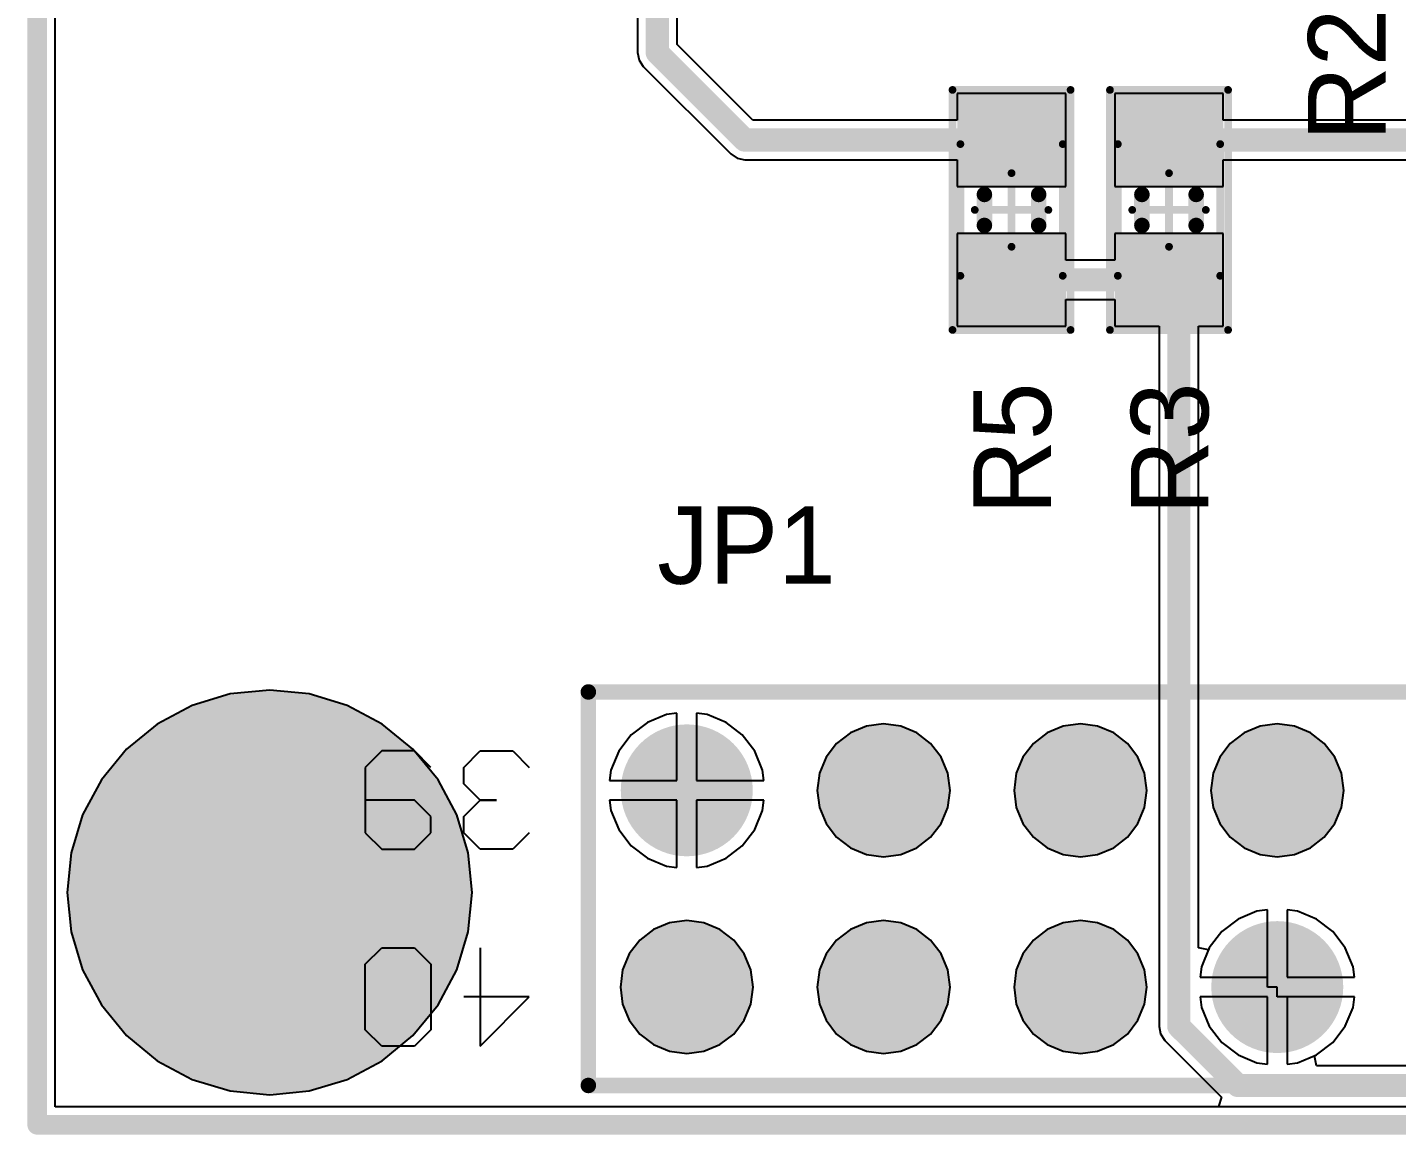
# Model space of a CAD drawing. Header units: millimetres. Extents: x 2.41 to 5.26, y 1.71 to 2.9.
# Drawn here: x 2.41 to 3.105, y 1.707 to 2.27 of the extents above; entities that cross this region are included whole.
import ezdxf

# ---------------------------------------------------------------- set-up
doc = ezdxf.new("R2010")
doc.units = ezdxf.units.MM
doc.header["$MEASUREMENT"] = 0
for name, color, linetype in [('BottomLayer', 5, 'Continuous'), ('BottomSolder', 6, 'Continuous'), ('KeepOutLayer', 6, 'Continuous'), ('Mechanical13', 56, 'Continuous'), ('Mechanical15', 56, 'Continuous'), ('MultiLayer', 9, 'Continuous'), ('PadHoleLayer', 156, 'Continuous'), ('TopLayer', 1, 'Continuous'), ('TopOverlay', 2, 'Continuous'), ('TopPaste', 8, 'Continuous'), ('TopSolder', 216, 'Continuous'), ('ViaHoleLayer', 16, 'Continuous')]:
    doc.layers.add(name, color=color, linetype=linetype)

# ---------------------------------------------------------------- blocks, each defined once
blk = doc.blocks.new('SMD_R_2')
at = {"layer": 'Mechanical13', "const_width": 0.00394}
for points in [[(-0.03346, -0.026), (-0.03346, 0.026)], [(0.03346, 0.026), (-0.03346, 0.026)], [(0.03346, -0.026), (0.03346, 0.026)], [(0.03346, -0.026), (-0.03346, -0.026)]]:
    blk.add_lwpolyline(points, dxfattribs=at)
at = {"layer": 'Mechanical13', "const_width": 0.00197}
for points in [[(-0.03445, 0.026, 1), (-0.03248, 0.026, 1)], [(-0.03445, 0.026, 1), (-0.03248, 0.026, 1)], [(0.03248, 0.026, 1), (0.03445, 0.026, 1)], [(0.03248, 0.026, 1), (0.03445, 0.026, 1)], [(-0.03445, -0.026, 1), (-0.03248, -0.026, 1)], [(-0.03445, -0.026, 1), (-0.03248, -0.026, 1)], [(0.03248, -0.026, 1), (0.03445, -0.026, 1)], [(0.03248, -0.026, 1), (0.03445, -0.026, 1)]]:
    blk.add_lwpolyline(points, format="xyb", close=True, dxfattribs=at)
at = {"layer": 'Mechanical15', "const_width": 0.00394}
for points in [[(-0.061, -0.03), (-0.061, 0.03)], [(0.061, 0.03), (-0.061, 0.03)], [(0.061, -0.03), (0.061, 0.03)], [(0, -0.0187), (0, 0.0187)], [(0.0187, 0), (-0.0187, 0)], [(0.061, -0.03), (-0.061, -0.03)]]:
    blk.add_lwpolyline(points, dxfattribs=at)
at = {"layer": 'Mechanical15', "const_width": 0.00197}
for points in [[(-0.06198, 0.03, 1), (-0.06002, 0.03, 1)], [(-0.06198, 0.03, 1), (-0.06002, 0.03, 1)], [(0.06002, 0.03, 1), (0.06198, 0.03, 1)], [(0.06002, 0.03, 1), (0.06198, 0.03, 1)], [(-0.00098, 0.0187, 1), (0.00098, 0.0187, 1)], [(-0.01968, 0, 1), (-0.01772, 0, 1)], [(0.01772, 0, 1), (0.01969, 0, 1)], [(-0.00098, -0.0187, 1), (0.00098, -0.0187, 1)], [(-0.06198, -0.03, 1), (-0.06002, -0.03, 1)], [(-0.06198, -0.03, 1), (-0.06002, -0.03, 1)], [(0.06002, -0.03, 1), (0.06198, -0.03, 1)], [(0.06002, -0.03, 1), (0.06198, -0.03, 1)]]:
    blk.add_lwpolyline(points, format="xyb", close=True, dxfattribs=at)
at = {"layer": 'TopLayer'}
for points in [[(-0.01584, -0.02362), (-0.01584, 0.02362), (-0.05521, -0.02362), (-0.05521, 0.02362)], [(0.05521, -0.02362), (0.05521, 0.02362), (0.01584, -0.02362), (0.01584, 0.02362)]]:
    blk.add_solid(points, dxfattribs=at)
at = {"layer": 'TopOverlay', "const_width": 0.00787}
for points in [[(0.00787, 0.01378), (-0.00787, 0.01378)], [(0.00787, -0.01378), (-0.00787, -0.01378)]]:
    blk.add_lwpolyline(points, dxfattribs=at)
at = {"layer": 'TopOverlay', "const_width": 0.00394}
for points in [[(-0.00984, 0.01378, 1), (-0.00591, 0.01378, 1)], [(0.00591, 0.01378, 1), (0.00984, 0.01378, 1)], [(-0.00984, -0.01378, 1), (-0.00591, -0.01378, 1)], [(0.00591, -0.01378, 1), (0.00984, -0.01378, 1)]]:
    blk.add_lwpolyline(points, format="xyb", close=True, dxfattribs=at)
at = {"layer": 'TopPaste'}
for points in [[(-0.01584, -0.02362), (-0.01584, 0.02362), (-0.05521, -0.02362), (-0.05521, 0.02362)], [(0.05521, -0.02362), (0.05521, 0.02362), (0.01584, -0.02362), (0.01584, 0.02362)]]:
    blk.add_solid(points, dxfattribs=at)
at = {"layer": 'TopSolder'}
for points in [[(-0.01184, -0.02762), (-0.01184, 0.02762), (-0.05921, -0.02762), (-0.05921, 0.02762)], [(0.05921, -0.02762), (0.05921, 0.02762), (0.01184, -0.02762), (0.01184, 0.02762)]]:
    blk.add_solid(points, dxfattribs=at)
blk = doc.blocks.new('SMD_R_3')
at = {"layer": 'Mechanical13', "const_width": 0.00394}
for points in [[(-0.03346, -0.026), (-0.03346, 0.026)], [(0.03346, 0.026), (-0.03346, 0.026)], [(0.03346, -0.026), (0.03346, 0.026)], [(0.03346, -0.026), (-0.03346, -0.026)]]:
    blk.add_lwpolyline(points, dxfattribs=at)
at = {"layer": 'Mechanical13', "const_width": 0.00197}
for points in [[(-0.03445, 0.026, 1), (-0.03248, 0.026, 1)], [(-0.03445, 0.026, 1), (-0.03248, 0.026, 1)], [(0.03248, 0.026, 1), (0.03445, 0.026, 1)], [(0.03248, 0.026, 1), (0.03445, 0.026, 1)], [(-0.03445, -0.026, 1), (-0.03248, -0.026, 1)], [(-0.03445, -0.026, 1), (-0.03248, -0.026, 1)], [(0.03248, -0.026, 1), (0.03445, -0.026, 1)], [(0.03248, -0.026, 1), (0.03445, -0.026, 1)]]:
    blk.add_lwpolyline(points, format="xyb", close=True, dxfattribs=at)
at = {"layer": 'Mechanical15', "const_width": 0.00394}
for points in [[(-0.061, -0.03), (-0.061, 0.03)], [(0.061, 0.03), (-0.061, 0.03)], [(0.061, -0.03), (0.061, 0.03)], [(0, -0.0187), (0, 0.0187)], [(0.0187, 0), (-0.0187, 0)], [(0.061, -0.03), (-0.061, -0.03)]]:
    blk.add_lwpolyline(points, dxfattribs=at)
at = {"layer": 'Mechanical15', "const_width": 0.00197}
for points in [[(-0.06198, 0.03, 1), (-0.06002, 0.03, 1)], [(-0.06198, 0.03, 1), (-0.06002, 0.03, 1)], [(0.06002, 0.03, 1), (0.06198, 0.03, 1)], [(0.06002, 0.03, 1), (0.06198, 0.03, 1)], [(-0.00098, 0.0187, 1), (0.00098, 0.0187, 1)], [(-0.01968, 0, 1), (-0.01772, 0, 1)], [(0.01772, 0, 1), (0.01969, 0, 1)], [(-0.00098, -0.0187, 1), (0.00098, -0.0187, 1)], [(-0.06198, -0.03, 1), (-0.06002, -0.03, 1)], [(-0.06198, -0.03, 1), (-0.06002, -0.03, 1)], [(0.06002, -0.03, 1), (0.06198, -0.03, 1)], [(0.06002, -0.03, 1), (0.06198, -0.03, 1)]]:
    blk.add_lwpolyline(points, format="xyb", close=True, dxfattribs=at)
at = {"layer": 'TopLayer'}
for points in [[(-0.01584, -0.02362), (-0.01584, 0.02362), (-0.05521, -0.02362), (-0.05521, 0.02362)], [(0.05521, -0.02362), (0.05521, 0.02362), (0.01584, -0.02362), (0.01584, 0.02362)]]:
    blk.add_solid(points, dxfattribs=at)
at = {"layer": 'TopOverlay', "const_width": 0.00787}
for points in [[(0.00787, 0.01378), (-0.00787, 0.01378)], [(0.00787, -0.01378), (-0.00787, -0.01378)]]:
    blk.add_lwpolyline(points, dxfattribs=at)
at = {"layer": 'TopOverlay', "const_width": 0.00394}
for points in [[(-0.00984, 0.01378, 1), (-0.00591, 0.01378, 1)], [(0.00591, 0.01378, 1), (0.00984, 0.01378, 1)], [(-0.00984, -0.01378, 1), (-0.00591, -0.01378, 1)], [(0.00591, -0.01378, 1), (0.00984, -0.01378, 1)]]:
    blk.add_lwpolyline(points, format="xyb", close=True, dxfattribs=at)
at = {"layer": 'TopPaste'}
for points in [[(-0.01584, -0.02362), (-0.01584, 0.02362), (-0.05521, -0.02362), (-0.05521, 0.02362)], [(0.05521, -0.02362), (0.05521, 0.02362), (0.01584, -0.02362), (0.01584, 0.02362)]]:
    blk.add_solid(points, dxfattribs=at)
at = {"layer": 'TopSolder'}
for points in [[(-0.01184, -0.02762), (-0.01184, 0.02762), (-0.05921, -0.02762), (-0.05921, 0.02762)], [(0.05921, -0.02762), (0.05921, 0.02762), (0.01184, -0.02762), (0.01184, 0.02762)]]:
    blk.add_solid(points, dxfattribs=at)
blk = doc.blocks.new('HDR2X20_11')
at = {"layer": 'BottomLayer', "const_width": 0.02953}
for points in [[(1.58524, 0.1, 1), (1.61476, 0.1, 1)], [(1.68524, 0.1, 1), (1.71476, 0.1, 1)], [(1.78524, 0.1, 1), (1.81476, 0.1, 1)], [(1.88524, 0.1, 1), (1.91476, 0.1, 1)], [(1.58524, 0, 1), (1.61476, 0, 1)], [(1.68524, 0, 1), (1.71476, 0, 1)], [(1.78524, 0, 1), (1.81476, 0, 1)], [(1.88524, 0, 1), (1.91476, 0, 1)]]:
    blk.add_lwpolyline(points, format="xyb", close=True, dxfattribs=at)
at = {"layer": 'BottomSolder', "const_width": 0.03353}
for points in [[(1.58324, 0.1, 1), (1.61676, 0.1, 1)], [(1.68324, 0.1, 1), (1.71676, 0.1, 1)], [(1.78324, 0.1, 1), (1.81676, 0.1, 1)], [(1.88324, 0.1, 1), (1.91676, 0.1, 1)], [(1.58324, 0, 1), (1.61676, 0, 1)], [(1.68324, 0, 1), (1.71676, 0, 1)], [(1.78324, 0, 1), (1.81676, 0, 1)], [(1.88324, 0, 1), (1.91676, 0, 1)]]:
    blk.add_lwpolyline(points, format="xyb", close=True, dxfattribs=at)
at = {"layer": 'MultiLayer', "const_width": 0.02953}
for points in [[(1.58524, 0.1, 1), (1.61476, 0.1, 1)], [(1.68524, 0.1, 1), (1.71476, 0.1, 1)], [(1.78524, 0.1, 1), (1.81476, 0.1, 1)], [(1.88524, 0.1, 1), (1.91476, 0.1, 1)], [(1.58524, 0, 1), (1.61476, 0, 1)], [(1.68524, 0, 1), (1.71476, 0, 1)], [(1.78524, 0, 1), (1.81476, 0, 1)], [(1.88524, 0, 1), (1.91476, 0, 1)]]:
    blk.add_lwpolyline(points, format="xyb", close=True, dxfattribs=at)
at = {"layer": 'PadHoleLayer', "const_width": 0.01772}
for points in [[(1.59114, 0.1, 1), (1.60886, 0.1, 1)], [(1.69114, 0.1, 1), (1.70886, 0.1, 1)], [(1.79114, 0.1, 1), (1.80886, 0.1, 1)], [(1.89114, 0.1, 1), (1.90886, 0.1, 1)], [(1.59114, 0, 1), (1.60886, 0, 1)], [(1.69114, 0, 1), (1.70886, 0, 1)], [(1.79114, 0, 1), (1.80886, 0, 1)], [(1.89114, 0, 1), (1.90886, 0, 1)]]:
    blk.add_lwpolyline(points, format="xyb", close=True, dxfattribs=at)
at = {"layer": 'TopLayer', "const_width": 0.02953}
for points in [[(1.58524, 0.1, 1), (1.61476, 0.1, 1)], [(1.68524, 0.1, 1), (1.71476, 0.1, 1)], [(1.78524, 0.1, 1), (1.81476, 0.1, 1)], [(1.88524, 0.1, 1), (1.91476, 0.1, 1)], [(1.58524, 0, 1), (1.61476, 0, 1)], [(1.68524, 0, 1), (1.71476, 0, 1)], [(1.78524, 0, 1), (1.81476, 0, 1)], [(1.88524, 0, 1), (1.91476, 0, 1)]]:
    blk.add_lwpolyline(points, format="xyb", close=True, dxfattribs=at)
at = {"layer": 'TopOverlay'}
for p, q in [((2.00499, 0.12998), (1.98, 0.10499)), ((2.00499, 0.08), (2.00499, 0.12998)), ((2.02998, 0.12165), (2.03831, 0.12998)), ((2.03831, 0.12998), (2.05498, 0.12998)), ((2.05498, 0.12998), (2.06331, 0.12165)), ((2.02998, 0.08833), (2.02998, 0.12165)), ((2.06331, 0.12165), (2.06331, 0.08833)), ((1.98, 0.10499), (2.01332, 0.10499)), ((2.03831, 0.08), (2.02998, 0.08833)), ((2.06331, 0.08833), (2.05498, 0.08)), ((2.05498, 0.08), (2.03831, 0.08)), ((1.98, 0.02165), (1.98833, 0.02998)), ((1.98833, 0.02998), (2.00499, 0.02998)), ((2.00499, 0.02998), (2.01332, 0.02165)), ((2.03831, 0.02998), (2.02998, 0.02165)), ((2.05498, 0.02998), (2.03831, 0.02998)), ((2.06331, 0.02165), (2.05498, 0.02998)), ((2.01332, 0.02165), (2.01332, 0.01332)), ((2.02998, 0.02165), (2.02998, 0.01332)), ((2.06331, -0.01167), (2.06331, 0.02165)), ((2.01332, 0.01332), (2.00499, 0.00499)), ((2.02998, 0.01332), (2.03831, 0.00499)), ((2.00499, 0.00499), (1.99666, 0.00499)), ((1.99666, 0.00499), (2.00499, 0.00499)), ((2.00499, 0.00499), (2.01332, -0.00334)), ((2.03831, 0.00499), (2.06331, 0.00499)), ((2.01332, -0.00334), (2.01332, -0.01167)), ((1.98833, -0.02), (1.98, -0.01167)), ((2.01332, -0.01167), (2.00499, -0.02)), ((2.02998, -0.01167), (2.03831, -0.02)), ((2.05498, -0.02), (2.06331, -0.01167)), ((2.00499, -0.02), (1.98833, -0.02)), ((2.03831, -0.02), (2.05498, -0.02))]:
    blk.add_line(p, q, dxfattribs=at)
at = {"layer": 'TopOverlay', "const_width": 0.00787}
for points in [[(1.95, 0.15), (-0.05, 0.15)], [(1.95, 0.15), (1.95, -0.05)], [(1.95, -0.05), (-0.05, -0.05)]]:
    blk.add_lwpolyline(points, dxfattribs=at)
at = {"layer": 'TopOverlay', "const_width": 0.00394}
for points in [[(1.94803, 0.15, 1), (1.95197, 0.15, 1)], [(1.94803, 0.15, 1), (1.95197, 0.15, 1)], [(1.94803, -0.05, 1), (1.95197, -0.05, 1)], [(1.94803, -0.05, 1), (1.95197, -0.05, 1)]]:
    blk.add_lwpolyline(points, format="xyb", close=True, dxfattribs=at)
at = {"layer": 'TopSolder', "const_width": 0.03353}
for points in [[(1.58324, 0.1, 1), (1.61676, 0.1, 1)], [(1.68324, 0.1, 1), (1.71676, 0.1, 1)], [(1.78324, 0.1, 1), (1.81676, 0.1, 1)], [(1.88324, 0.1, 1), (1.91676, 0.1, 1)], [(1.58324, 0, 1), (1.61676, 0, 1)], [(1.68324, 0, 1), (1.71676, 0, 1)], [(1.78324, 0, 1), (1.81676, 0, 1)], [(1.88324, 0, 1), (1.91676, 0, 1)]]:
    blk.add_lwpolyline(points, format="xyb", close=True, dxfattribs=at)

msp = doc.modelspace()

# ---------------------------------------------------------------- linework, layer by layer
at = {"layer": 'BottomLayer'}
for p, q in [((2.42395, 1.72132), (2.42395, 2.8842)), ((2.51288, 1.9312), (2.49358, 1.92534)), ((2.53294, 1.93317), (2.51288, 1.9312)), ((2.55301, 1.9312), (2.53294, 1.93317)), ((2.57231, 1.92534), (2.55301, 1.9312)), ((2.49358, 1.92534), (2.4758, 1.91584)), ((2.59009, 1.91584), (2.57231, 1.92534)), ((2.73452, 1.92071), (2.7249, 1.91673)), ((2.73983, 1.92142), (2.73452, 1.92071)), ((2.73983, 1.8872), (2.73983, 1.92142)), ((2.75515, 1.92071), (2.74983, 1.92142)), ((2.74983, 1.92142), (2.74983, 1.8872)), ((2.76477, 1.91673), (2.75515, 1.92071)), ((2.4758, 1.91584), (2.46021, 1.90305)), ((2.60568, 1.90305), (2.59009, 1.91584)), ((2.7249, 1.91673), (2.71664, 1.9104)), ((2.77303, 1.9104), (2.76477, 1.91673)), ((2.8361, 1.91481), (2.82796, 1.91144)), ((2.84483, 1.91596), (2.8361, 1.91481)), ((2.85357, 1.91481), (2.84483, 1.91596)), ((2.86171, 1.91144), (2.85357, 1.91481)), ((2.9361, 1.91481), (2.92796, 1.91144)), ((2.94483, 1.91596), (2.9361, 1.91481)), ((2.95357, 1.91481), (2.94483, 1.91596)), ((2.96171, 1.91144), (2.95357, 1.91481)), ((3.0361, 1.91481), (3.02796, 1.91144)), ((3.04483, 1.91596), (3.0361, 1.91481)), ((3.05357, 1.91481), (3.04483, 1.91596)), ((3.06171, 1.91144), (3.05357, 1.91481)), ((2.71664, 1.9104), (2.71031, 1.90214)), ((2.77936, 1.90214), (2.77303, 1.9104)), ((2.82097, 1.90607), (2.8156, 1.89908)), ((2.82796, 1.91144), (2.82097, 1.90607)), ((2.8687, 1.90607), (2.86171, 1.91144)), ((2.87407, 1.89908), (2.8687, 1.90607)), ((2.92097, 1.90607), (2.9156, 1.89908)), ((2.92796, 1.91144), (2.92097, 1.90607)), ((2.9687, 1.90607), (2.96171, 1.91144)), ((2.97407, 1.89908), (2.9687, 1.90607)), ((3.02097, 1.90607), (3.0156, 1.89908)), ((3.02796, 1.91144), (3.02097, 1.90607)), ((3.0687, 1.90607), (3.06171, 1.91144)), ((3.07407, 1.89908), (3.0687, 1.90607)), ((2.46021, 1.90305), (2.44742, 1.88746)), ((2.61847, 1.88746), (2.60568, 1.90305)), ((2.71031, 1.90214), (2.70632, 1.89252)), ((2.78334, 1.89252), (2.77936, 1.90214)), ((2.8156, 1.89908), (2.81223, 1.89094)), ((2.87744, 1.89094), (2.87407, 1.89908)), ((2.9156, 1.89908), (2.91223, 1.89094)), ((2.97744, 1.89094), (2.97407, 1.89908)), ((3.0156, 1.89908), (3.01223, 1.89094)), ((3.07744, 1.89094), (3.07407, 1.89908)), ((2.70632, 1.89252), (2.70562, 1.8872)), ((2.78404, 1.8872), (2.78334, 1.89252)), ((2.44742, 1.88746), (2.43792, 1.86968)), ((2.62797, 1.86968), (2.61847, 1.88746)), ((2.70562, 1.8872), (2.73983, 1.8872)), ((2.74983, 1.8872), (2.78404, 1.8872)), ((2.81223, 1.89094), (2.81108, 1.8822)), ((2.87859, 1.8822), (2.87744, 1.89094)), ((2.91223, 1.89094), (2.91108, 1.8822)), ((2.97859, 1.8822), (2.97744, 1.89094)), ((3.01223, 1.89094), (3.01108, 1.8822)), ((3.07859, 1.8822), (3.07744, 1.89094)), ((2.81108, 1.8822), (2.81223, 1.87347)), ((2.87744, 1.87347), (2.87859, 1.8822)), ((2.91108, 1.8822), (2.91223, 1.87347)), ((2.97744, 1.87347), (2.97859, 1.8822)), ((3.01108, 1.8822), (3.01223, 1.87347)), ((3.07744, 1.87347), (3.07859, 1.8822)), ((2.73983, 1.8772), (2.70562, 1.8772)), ((2.70562, 1.8772), (2.70632, 1.87189)), ((2.70632, 1.87189), (2.71031, 1.86227)), ((2.73983, 1.84299), (2.73983, 1.8772)), ((2.78404, 1.8772), (2.74983, 1.8772)), ((2.74983, 1.8772), (2.74983, 1.84299)), ((2.77936, 1.86227), (2.78334, 1.87189)), ((2.78334, 1.87189), (2.78404, 1.8772)), ((2.81223, 1.87347), (2.8156, 1.86533)), ((2.87407, 1.86533), (2.87744, 1.87347)), ((2.91223, 1.87347), (2.9156, 1.86533)), ((2.97407, 1.86533), (2.97744, 1.87347)), ((3.01223, 1.87347), (3.0156, 1.86533)), ((3.07407, 1.86533), (3.07744, 1.87347)), ((2.43792, 1.86968), (2.43206, 1.85038)), ((2.63383, 1.85038), (2.62797, 1.86968)), ((2.8156, 1.86533), (2.82097, 1.85834)), ((2.8687, 1.85834), (2.87407, 1.86533)), ((2.9156, 1.86533), (2.92097, 1.85834)), ((2.9687, 1.85834), (2.97407, 1.86533)), ((3.0156, 1.86533), (3.02097, 1.85834)), ((3.0687, 1.85834), (3.07407, 1.86533)), ((2.71031, 1.86227), (2.71664, 1.85401)), ((2.77303, 1.85401), (2.77936, 1.86227)), ((2.82097, 1.85834), (2.82796, 1.85297)), ((2.86171, 1.85297), (2.8687, 1.85834)), ((2.92097, 1.85834), (2.92796, 1.85297)), ((2.96171, 1.85297), (2.9687, 1.85834)), ((3.02097, 1.85834), (3.02796, 1.85297)), ((3.06171, 1.85297), (3.0687, 1.85834)), ((2.43206, 1.85038), (2.43009, 1.83031)), ((2.6358, 1.83031), (2.63383, 1.85038)), ((2.71664, 1.85401), (2.7249, 1.84768)), ((2.76477, 1.84768), (2.77303, 1.85401)), ((2.82796, 1.85297), (2.8361, 1.8496)), ((2.85357, 1.8496), (2.86171, 1.85297)), ((2.92796, 1.85297), (2.9361, 1.8496)), ((2.95357, 1.8496), (2.96171, 1.85297)), ((3.02796, 1.85297), (3.0361, 1.8496)), ((3.05357, 1.8496), (3.06171, 1.85297)), ((2.7249, 1.84768), (2.73452, 1.84369)), ((2.73452, 1.84369), (2.73983, 1.84299)), ((2.74983, 1.84299), (2.75515, 1.84369)), ((2.75515, 1.84369), (2.76477, 1.84768)), ((2.8361, 1.8496), (2.84483, 1.84845)), ((2.84483, 1.84845), (2.85357, 1.8496)), ((2.9361, 1.8496), (2.94483, 1.84845)), ((2.94483, 1.84845), (2.95357, 1.8496)), ((3.0361, 1.8496), (3.04483, 1.84845)), ((3.04483, 1.84845), (3.05357, 1.8496)), ((2.43009, 1.83031), (2.43206, 1.81025)), ((2.63383, 1.81025), (2.6358, 1.83031)), ((2.74483, 1.81596), (2.7361, 1.81481)), ((2.75357, 1.81481), (2.74483, 1.81596)), ((2.84483, 1.81596), (2.8361, 1.81481)), ((2.85357, 1.81481), (2.84483, 1.81596)), ((2.94483, 1.81596), (2.9361, 1.81481)), ((2.95357, 1.81481), (2.94483, 1.81596)), ((3.0249, 1.81673), (3.01664, 1.8104)), ((3.03452, 1.82071), (3.0249, 1.81673)), ((3.03983, 1.82142), (3.03452, 1.82071)), ((3.03983, 1.7872), (3.03983, 1.82142)), ((3.05515, 1.82071), (3.04983, 1.82142)), ((3.04983, 1.82142), (3.04983, 1.7872)), ((3.06477, 1.81673), (3.05515, 1.82071)), ((3.07303, 1.8104), (3.06477, 1.81673)), ((2.43206, 1.81025), (2.43792, 1.79095)), ((2.62797, 1.79095), (2.63383, 1.81025)), ((2.72796, 1.81144), (2.72097, 1.80607)), ((2.7361, 1.81481), (2.72796, 1.81144)), ((2.76171, 1.81144), (2.75357, 1.81481)), ((2.7687, 1.80607), (2.76171, 1.81144)), ((2.82796, 1.81144), (2.82097, 1.80607)), ((2.8361, 1.81481), (2.82796, 1.81144)), ((2.86171, 1.81144), (2.85357, 1.81481)), ((2.8687, 1.80607), (2.86171, 1.81144)), ((2.92796, 1.81144), (2.92097, 1.80607)), ((2.9361, 1.81481), (2.92796, 1.81144)), ((2.96171, 1.81144), (2.95357, 1.81481)), ((2.9687, 1.80607), (2.96171, 1.81144)), ((3.01664, 1.8104), (3.01031, 1.80214)), ((3.07936, 1.80214), (3.07303, 1.8104)), ((2.72097, 1.80607), (2.7156, 1.79908)), ((2.77407, 1.79908), (2.7687, 1.80607)), ((2.82097, 1.80607), (2.8156, 1.79908)), ((2.87407, 1.79908), (2.8687, 1.80607)), ((2.92097, 1.80607), (2.9156, 1.79908)), ((2.97407, 1.79908), (2.9687, 1.80607)), ((3.01031, 1.80214), (3.00632, 1.79252)), ((3.08334, 1.79252), (3.07936, 1.80214)), ((2.7156, 1.79908), (2.71223, 1.79094)), ((2.77744, 1.79094), (2.77407, 1.79908)), ((2.8156, 1.79908), (2.81223, 1.79094)), ((2.87744, 1.79094), (2.87407, 1.79908)), ((2.9156, 1.79908), (2.91223, 1.79094)), ((2.97744, 1.79094), (2.97407, 1.79908)), ((2.43792, 1.79095), (2.44742, 1.77317)), ((2.61847, 1.77317), (2.62797, 1.79095)), ((2.71223, 1.79094), (2.71108, 1.7822)), ((2.77859, 1.7822), (2.77744, 1.79094)), ((2.81223, 1.79094), (2.81108, 1.7822)), ((2.87859, 1.7822), (2.87744, 1.79094)), ((2.91223, 1.79094), (2.91108, 1.7822)), ((2.97859, 1.7822), (2.97744, 1.79094)), ((3.00632, 1.79252), (3.00562, 1.7872)), ((3.08404, 1.7872), (3.08334, 1.79252)), ((2.71108, 1.7822), (2.71223, 1.77347)), ((2.77744, 1.77347), (2.77859, 1.7822)), ((2.81108, 1.7822), (2.81223, 1.77347)), ((2.87744, 1.77347), (2.87859, 1.7822)), ((2.91108, 1.7822), (2.91223, 1.77347)), ((2.97744, 1.77347), (2.97859, 1.7822)), ((3.00562, 1.7872), (3.03983, 1.7872)), ((3.04983, 1.7872), (3.08404, 1.7872)), ((3.03983, 1.7772), (3.00562, 1.7772)), ((3.00562, 1.7772), (3.00632, 1.77189)), ((3.03983, 1.74299), (3.03983, 1.7772)), ((3.08405, 1.7772), (3.04983, 1.7772)), ((3.04983, 1.7772), (3.04983, 1.74299)), ((3.08334, 1.77189), (3.08405, 1.7772)), ((2.44742, 1.77317), (2.46021, 1.75758)), ((2.60568, 1.75758), (2.61847, 1.77317)), ((2.71223, 1.77347), (2.7156, 1.76533)), ((2.77407, 1.76533), (2.77744, 1.77347)), ((2.81223, 1.77347), (2.8156, 1.76533)), ((2.87407, 1.76533), (2.87744, 1.77347)), ((2.91223, 1.77347), (2.9156, 1.76533)), ((2.97407, 1.76533), (2.97744, 1.77347)), ((3.00632, 1.77189), (3.01031, 1.76227)), ((3.07936, 1.76227), (3.08334, 1.77189)), ((2.7156, 1.76533), (2.72097, 1.75834)), ((2.7687, 1.75834), (2.77407, 1.76533)), ((2.8156, 1.76533), (2.82097, 1.75834)), ((2.8687, 1.75834), (2.87407, 1.76533)), ((2.9156, 1.76533), (2.92097, 1.75834)), ((2.9687, 1.75834), (2.97407, 1.76533)), ((3.01031, 1.76227), (3.01664, 1.75401)), ((3.07303, 1.75401), (3.07936, 1.76227)), ((2.46021, 1.75758), (2.4758, 1.74479)), ((2.59009, 1.74479), (2.60568, 1.75758)), ((2.72097, 1.75834), (2.72796, 1.75297)), ((2.72796, 1.75297), (2.7361, 1.7496)), ((2.75357, 1.7496), (2.76171, 1.75297)), ((2.76171, 1.75297), (2.7687, 1.75834)), ((2.82097, 1.75834), (2.82796, 1.75297)), ((2.82796, 1.75297), (2.8361, 1.7496)), ((2.85357, 1.7496), (2.86171, 1.75297)), ((2.86171, 1.75297), (2.8687, 1.75834)), ((2.92097, 1.75834), (2.92796, 1.75297)), ((2.92796, 1.75297), (2.9361, 1.7496)), ((2.95357, 1.7496), (2.96171, 1.75297)), ((2.96171, 1.75297), (2.9687, 1.75834)), ((3.01664, 1.75401), (3.0249, 1.74768)), ((3.06477, 1.74768), (3.07303, 1.75401)), ((2.7361, 1.7496), (2.74483, 1.74845)), ((2.74483, 1.74845), (2.75357, 1.7496)), ((2.8361, 1.7496), (2.84483, 1.74845)), ((2.84483, 1.74845), (2.85357, 1.7496)), ((2.9361, 1.7496), (2.94483, 1.74845)), ((2.94483, 1.74845), (2.95357, 1.7496)), ((3.0249, 1.74768), (3.03452, 1.74369)), ((3.05515, 1.74369), (3.06477, 1.74768)), ((2.4758, 1.74479), (2.49358, 1.73529)), ((2.57231, 1.73529), (2.59009, 1.74479)), ((3.03452, 1.74369), (3.03983, 1.74299)), ((3.04983, 1.74299), (3.05515, 1.74369)), ((2.49358, 1.73529), (2.51288, 1.72943)), ((2.55301, 1.72943), (2.57231, 1.73529)), ((2.51288, 1.72943), (2.53294, 1.72746)), ((2.53294, 1.72746), (2.55301, 1.72943)), ((4.69483, 1.72132), (2.42395, 1.72132))]:
    msp.add_line(p, q, dxfattribs=at)
at = {"layer": 'BottomLayer', "const_width": 0.09843}
msp.add_lwpolyline([(2.48373, 1.83031, 1), (2.58216, 1.83031, 1)], format="xyb", close=True, dxfattribs=at)
at = {"layer": 'BottomSolder', "const_width": 0.10243}
msp.add_lwpolyline([(2.48173, 1.83031, 1), (2.58416, 1.83031, 1)], format="xyb", close=True, dxfattribs=at)
at = {"layer": 'KeepOutLayer', "const_width": 0.01}
for points in [[(2.41483, 1.7122), (2.41483, 2.89331)], [(2.41483, 1.7122), (4.97389, 1.7122)]]:
    msp.add_lwpolyline(points, dxfattribs=at)
at = {"layer": 'KeepOutLayer', "const_width": 0.005}
msp.add_lwpolyline([(2.41233, 1.7122, 1), (2.41733, 1.7122, 1)], format="xyb", close=True, dxfattribs=at)
msp.add_lwpolyline([(2.41233, 1.7122, 1), (2.41733, 1.7122, 1)], format="xyb", close=True, dxfattribs=at)
at = {"layer": 'MultiLayer', "const_width": 0.09843}
msp.add_lwpolyline([(2.48373, 1.83031, 1), (2.58216, 1.83031, 1)], format="xyb", close=True, dxfattribs=at)
at = {"layer": 'TopLayer'}
for p, q in [((2.42395, 1.72132), (2.42395, 2.8842)), ((2.7198, 2.3722), (2.7198, 2.2572)), ((2.73987, 2.26136), (2.73987, 2.36805)), ((2.77846, 2.22277), (2.73987, 2.26136)), ((2.7198, 2.2572), (2.72056, 2.25336)), ((2.72056, 2.25336), (2.72274, 2.25011)), ((2.72274, 2.25011), (2.76721, 2.20564)), ((2.93739, 2.23635), (2.88228, 2.23635)), ((2.88228, 2.23635), (2.88228, 2.22277)), ((2.93739, 2.18911), (2.93739, 2.23635)), ((3.01739, 2.23635), (2.96228, 2.23635)), ((2.96228, 2.23635), (2.96228, 2.18911)), ((3.01739, 2.22277), (3.01739, 2.23635)), ((2.88228, 2.22277), (2.77846, 2.22277)), ((3.12594, 2.22277), (3.01739, 2.22277)), ((2.76721, 2.20564), (2.77047, 2.20346)), ((2.77047, 2.20346), (2.77431, 2.2027)), ((2.77431, 2.2027), (2.88228, 2.2027)), ((2.88228, 2.2027), (2.88228, 2.18911)), ((3.01739, 2.18911), (3.01739, 2.2027)), ((3.01739, 2.2027), (3.12594, 2.2027)), ((2.88228, 2.18911), (2.93739, 2.18911)), ((2.96228, 2.18911), (3.01739, 2.18911)), ((2.93739, 2.1653), (2.88228, 2.1653)), ((2.88228, 2.1653), (2.88228, 2.11806)), ((2.93739, 2.15171), (2.93739, 2.1653)), ((3.01739, 2.1653), (2.96228, 2.1653)), ((2.96228, 2.1653), (2.96228, 2.15171)), ((3.01739, 2.11806), (3.01739, 2.1653)), ((2.96228, 2.15171), (2.93739, 2.15171)), ((2.93739, 2.11806), (2.93739, 2.13164)), ((2.93739, 2.13164), (2.96228, 2.13164)), ((2.96228, 2.13164), (2.96228, 2.11806)), ((2.88228, 2.11806), (2.93739, 2.11806)), ((2.96228, 2.11806), (2.9848, 2.11806)), ((2.9848, 2.11806), (2.9848, 1.7622)), ((3.00487, 1.80208), (3.00487, 2.11806)), ((3.00487, 2.11806), (3.01739, 2.11806)), ((2.51288, 1.9312), (2.49358, 1.92534)), ((2.53294, 1.93317), (2.51288, 1.9312)), ((2.55301, 1.9312), (2.53294, 1.93317)), ((2.57231, 1.92534), (2.55301, 1.9312)), ((2.49358, 1.92534), (2.4758, 1.91584)), ((2.59009, 1.91584), (2.57231, 1.92534)), ((2.73452, 1.92071), (2.7249, 1.91673)), ((2.73983, 1.92142), (2.73452, 1.92071)), ((2.73983, 1.8872), (2.73983, 1.92142)), ((2.75515, 1.92071), (2.74983, 1.92142)), ((2.74983, 1.92142), (2.74983, 1.8872)), ((2.76477, 1.91673), (2.75515, 1.92071)), ((2.4758, 1.91584), (2.46021, 1.90305)), ((2.60568, 1.90305), (2.59009, 1.91584)), ((2.7249, 1.91673), (2.71664, 1.9104)), ((2.77303, 1.9104), (2.76477, 1.91673)), ((2.8361, 1.91481), (2.82796, 1.91144)), ((2.84483, 1.91596), (2.8361, 1.91481)), ((2.85357, 1.91481), (2.84483, 1.91596)), ((2.86171, 1.91144), (2.85357, 1.91481)), ((2.9361, 1.91481), (2.92796, 1.91144)), ((2.94483, 1.91596), (2.9361, 1.91481)), ((2.95357, 1.91481), (2.94483, 1.91596)), ((2.96171, 1.91144), (2.95357, 1.91481)), ((3.0361, 1.91481), (3.02796, 1.91144)), ((3.04483, 1.91596), (3.0361, 1.91481)), ((3.05357, 1.91481), (3.04483, 1.91596)), ((3.06171, 1.91144), (3.05357, 1.91481)), ((2.71664, 1.9104), (2.71031, 1.90214)), ((2.77936, 1.90214), (2.77303, 1.9104)), ((2.82097, 1.90607), (2.8156, 1.89908)), ((2.82796, 1.91144), (2.82097, 1.90607)), ((2.8687, 1.90607), (2.86171, 1.91144)), ((2.87407, 1.89908), (2.8687, 1.90607)), ((2.92097, 1.90607), (2.9156, 1.89908)), ((2.92796, 1.91144), (2.92097, 1.90607)), ((2.9687, 1.90607), (2.96171, 1.91144)), ((2.97407, 1.89908), (2.9687, 1.90607)), ((3.02097, 1.90607), (3.0156, 1.89908)), ((3.02796, 1.91144), (3.02097, 1.90607)), ((3.0687, 1.90607), (3.06171, 1.91144)), ((3.07407, 1.89908), (3.0687, 1.90607)), ((2.46021, 1.90305), (2.44742, 1.88746)), ((2.61847, 1.88746), (2.60568, 1.90305)), ((2.71031, 1.90214), (2.70632, 1.89252)), ((2.78334, 1.89252), (2.77936, 1.90214)), ((2.8156, 1.89908), (2.81223, 1.89094)), ((2.87744, 1.89094), (2.87407, 1.89908)), ((2.9156, 1.89908), (2.91223, 1.89094)), ((2.97744, 1.89094), (2.97407, 1.89908)), ((3.0156, 1.89908), (3.01223, 1.89094)), ((3.07744, 1.89094), (3.07407, 1.89908)), ((2.70632, 1.89252), (2.70562, 1.8872)), ((2.78404, 1.8872), (2.78334, 1.89252)), ((2.44742, 1.88746), (2.43792, 1.86968)), ((2.62797, 1.86968), (2.61847, 1.88746)), ((2.70562, 1.8872), (2.73983, 1.8872)), ((2.74983, 1.8872), (2.78404, 1.8872)), ((2.81223, 1.89094), (2.81108, 1.8822)), ((2.87859, 1.8822), (2.87744, 1.89094)), ((2.91223, 1.89094), (2.91108, 1.8822)), ((2.97859, 1.8822), (2.97744, 1.89094)), ((3.01223, 1.89094), (3.01108, 1.8822)), ((3.07859, 1.8822), (3.07744, 1.89094)), ((2.81108, 1.8822), (2.81223, 1.87347)), ((2.87744, 1.87347), (2.87859, 1.8822)), ((2.91108, 1.8822), (2.91223, 1.87347)), ((2.97744, 1.87347), (2.97859, 1.8822)), ((3.01108, 1.8822), (3.01223, 1.87347)), ((3.07744, 1.87347), (3.07859, 1.8822)), ((2.73983, 1.8772), (2.70562, 1.8772)), ((2.70562, 1.8772), (2.70632, 1.87189)), ((2.70632, 1.87189), (2.71031, 1.86227)), ((2.73983, 1.84299), (2.73983, 1.8772)), ((2.78404, 1.8772), (2.74983, 1.8772)), ((2.74983, 1.8772), (2.74983, 1.84299)), ((2.77936, 1.86227), (2.78334, 1.87189)), ((2.78334, 1.87189), (2.78404, 1.8772)), ((2.81223, 1.87347), (2.8156, 1.86533)), ((2.87407, 1.86533), (2.87744, 1.87347)), ((2.91223, 1.87347), (2.9156, 1.86533)), ((2.97407, 1.86533), (2.97744, 1.87347)), ((3.01223, 1.87347), (3.0156, 1.86533)), ((3.07407, 1.86533), (3.07744, 1.87347)), ((2.43792, 1.86968), (2.43206, 1.85038)), ((2.63383, 1.85038), (2.62797, 1.86968)), ((2.8156, 1.86533), (2.82097, 1.85834)), ((2.8687, 1.85834), (2.87407, 1.86533)), ((2.9156, 1.86533), (2.92097, 1.85834)), ((2.9687, 1.85834), (2.97407, 1.86533)), ((3.0156, 1.86533), (3.02097, 1.85834)), ((3.0687, 1.85834), (3.07407, 1.86533)), ((2.71031, 1.86227), (2.71664, 1.85401)), ((2.77303, 1.85401), (2.77936, 1.86227)), ((2.82097, 1.85834), (2.82796, 1.85297)), ((2.86171, 1.85297), (2.8687, 1.85834)), ((2.92097, 1.85834), (2.92796, 1.85297)), ((2.96171, 1.85297), (2.9687, 1.85834)), ((3.02097, 1.85834), (3.02796, 1.85297)), ((3.06171, 1.85297), (3.0687, 1.85834)), ((2.43206, 1.85038), (2.43009, 1.83031)), ((2.6358, 1.83031), (2.63383, 1.85038)), ((2.71664, 1.85401), (2.7249, 1.84768)), ((2.76477, 1.84768), (2.77303, 1.85401)), ((2.82796, 1.85297), (2.8361, 1.8496)), ((2.85357, 1.8496), (2.86171, 1.85297)), ((2.92796, 1.85297), (2.9361, 1.8496)), ((2.95357, 1.8496), (2.96171, 1.85297)), ((3.02796, 1.85297), (3.0361, 1.8496)), ((3.05357, 1.8496), (3.06171, 1.85297)), ((2.7249, 1.84768), (2.73452, 1.84369)), ((2.73452, 1.84369), (2.73983, 1.84299)), ((2.74983, 1.84299), (2.75515, 1.84369)), ((2.75515, 1.84369), (2.76477, 1.84768)), ((2.8361, 1.8496), (2.84483, 1.84845)), ((2.84483, 1.84845), (2.85357, 1.8496)), ((2.9361, 1.8496), (2.94483, 1.84845)), ((2.94483, 1.84845), (2.95357, 1.8496)), ((3.0361, 1.8496), (3.04483, 1.84845)), ((3.04483, 1.84845), (3.05357, 1.8496)), ((2.43009, 1.83031), (2.43206, 1.81025)), ((2.63383, 1.81025), (2.6358, 1.83031)), ((2.74483, 1.81596), (2.7361, 1.81481)), ((2.75357, 1.81481), (2.74483, 1.81596)), ((2.84483, 1.81596), (2.8361, 1.81481)), ((2.85357, 1.81481), (2.84483, 1.81596)), ((2.94483, 1.81596), (2.9361, 1.81481)), ((2.95357, 1.81481), (2.94483, 1.81596)), ((3.0249, 1.81673), (3.01664, 1.8104)), ((3.03452, 1.82071), (3.0249, 1.81673)), ((3.03983, 1.82142), (3.03452, 1.82071)), ((3.03983, 1.7822), (3.03983, 1.82142)), ((3.05515, 1.82071), (3.04983, 1.82142)), ((3.04983, 1.82142), (3.04983, 1.7872)), ((3.06477, 1.81673), (3.05515, 1.82071)), ((3.07303, 1.8104), (3.06477, 1.81673)), ((2.43206, 1.81025), (2.43792, 1.79095)), ((2.62797, 1.79095), (2.63383, 1.81025)), ((2.72796, 1.81144), (2.72097, 1.80607)), ((2.7361, 1.81481), (2.72796, 1.81144)), ((2.76171, 1.81144), (2.75357, 1.81481)), ((2.7687, 1.80607), (2.76171, 1.81144)), ((2.82796, 1.81144), (2.82097, 1.80607)), ((2.8361, 1.81481), (2.82796, 1.81144)), ((2.86171, 1.81144), (2.85357, 1.81481)), ((2.8687, 1.80607), (2.86171, 1.81144)), ((2.92796, 1.81144), (2.92097, 1.80607)), ((2.9361, 1.81481), (2.92796, 1.81144)), ((2.96171, 1.81144), (2.95357, 1.81481)), ((2.9687, 1.80607), (2.96171, 1.81144)), ((3.01664, 1.8104), (3.01031, 1.80214)), ((3.07936, 1.80214), (3.07303, 1.8104)), ((2.72097, 1.80607), (2.7156, 1.79908)), ((2.77407, 1.79908), (2.7687, 1.80607)), ((2.82097, 1.80607), (2.8156, 1.79908)), ((2.87407, 1.79908), (2.8687, 1.80607)), ((2.92097, 1.80607), (2.9156, 1.79908)), ((2.97407, 1.79908), (2.9687, 1.80607)), ((3.00987, 1.80108), (3.00487, 1.80208)), ((3.01031, 1.80214), (3.00987, 1.80108)), ((3.08334, 1.79252), (3.07936, 1.80214)), ((2.7156, 1.79908), (2.71223, 1.79094)), ((2.77744, 1.79094), (2.77407, 1.79908)), ((2.8156, 1.79908), (2.81223, 1.79094)), ((2.87744, 1.79094), (2.87407, 1.79908)), ((2.9156, 1.79908), (2.91223, 1.79094)), ((2.97744, 1.79094), (2.97407, 1.79908)), ((2.43792, 1.79095), (2.44742, 1.77317)), ((2.61847, 1.77317), (2.62797, 1.79095)), ((2.71223, 1.79094), (2.71108, 1.7822)), ((2.77859, 1.7822), (2.77744, 1.79094)), ((2.81223, 1.79094), (2.81108, 1.7822)), ((2.87859, 1.7822), (2.87744, 1.79094)), ((2.91223, 1.79094), (2.91108, 1.7822)), ((2.97859, 1.7822), (2.97744, 1.79094)), ((3.08404, 1.7872), (3.08334, 1.79252)), ((2.71108, 1.7822), (2.71223, 1.77347)), ((2.77744, 1.77347), (2.77859, 1.7822)), ((2.81108, 1.7822), (2.81223, 1.77347)), ((2.87744, 1.77347), (2.87859, 1.7822)), ((2.91108, 1.7822), (2.91223, 1.77347)), ((2.97744, 1.77347), (2.97859, 1.7822)), ((3.04483, 1.7822), (3.03983, 1.7822)), ((3.04483, 1.7772), (3.04483, 1.7822)), ((3.04983, 1.7872), (3.08404, 1.7872)), ((3.08405, 1.7772), (3.04483, 1.7772)), ((3.08334, 1.77189), (3.08405, 1.7772)), ((2.44742, 1.77317), (2.46021, 1.75758)), ((2.60568, 1.75758), (2.61847, 1.77317)), ((2.71223, 1.77347), (2.7156, 1.76533)), ((2.77407, 1.76533), (2.77744, 1.77347)), ((2.81223, 1.77347), (2.8156, 1.76533)), ((2.87407, 1.76533), (2.87744, 1.77347)), ((2.91223, 1.77347), (2.9156, 1.76533)), ((2.97407, 1.76533), (2.97744, 1.77347)), ((3.07936, 1.76227), (3.08334, 1.77189)), ((2.7156, 1.76533), (2.72097, 1.75834)), ((2.7687, 1.75834), (2.77407, 1.76533)), ((2.8156, 1.76533), (2.82097, 1.75834)), ((2.8687, 1.75834), (2.87407, 1.76533)), ((2.9156, 1.76533), (2.92097, 1.75834)), ((2.9687, 1.75834), (2.97407, 1.76533)), ((2.9848, 1.7622), (2.98556, 1.75836)), ((3.07303, 1.75401), (3.07936, 1.76227)), ((2.46021, 1.75758), (2.4758, 1.74479)), ((2.59009, 1.74479), (2.60568, 1.75758)), ((2.72097, 1.75834), (2.72796, 1.75297)), ((2.72796, 1.75297), (2.7361, 1.7496)), ((2.75357, 1.7496), (2.76171, 1.75297)), ((2.76171, 1.75297), (2.7687, 1.75834)), ((2.82097, 1.75834), (2.82796, 1.75297)), ((2.82796, 1.75297), (2.8361, 1.7496)), ((2.85357, 1.7496), (2.86171, 1.75297)), ((2.86171, 1.75297), (2.8687, 1.75834)), ((2.92097, 1.75834), (2.92796, 1.75297)), ((2.92796, 1.75297), (2.9361, 1.7496)), ((2.95357, 1.7496), (2.96171, 1.75297)), ((2.96171, 1.75297), (2.9687, 1.75834)), ((2.98556, 1.75836), (2.98774, 1.75511)), ((2.98774, 1.75511), (3.01653, 1.72632)), ((3.06477, 1.74768), (3.07303, 1.75401)), ((2.7361, 1.7496), (2.74483, 1.74845)), ((2.74483, 1.74845), (2.75357, 1.7496)), ((2.8361, 1.7496), (2.84483, 1.74845)), ((2.84483, 1.74845), (2.85357, 1.7496)), ((2.9361, 1.7496), (2.94483, 1.74845)), ((2.94483, 1.74845), (2.95357, 1.7496)), ((3.06371, 1.74724), (3.06477, 1.74768)), ((3.06471, 1.74224), (3.06371, 1.74724)), ((2.4758, 1.74479), (2.49358, 1.73529)), ((2.57231, 1.73529), (2.59009, 1.74479)), ((3.22496, 1.74224), (3.06471, 1.74224)), ((2.49358, 1.73529), (2.51288, 1.72943)), ((2.55301, 1.72943), (2.57231, 1.73529)), ((2.51288, 1.72943), (2.53294, 1.72746)), ((2.53294, 1.72746), (2.55301, 1.72943)), ((3.01653, 1.72632), (3.0149, 1.72155)), ((3.01472, 1.72132), (2.42395, 1.72132)), ((3.0149, 1.72155), (3.01472, 1.72132))]:
    msp.add_line(p, q, dxfattribs=at)
at = {"layer": 'TopLayer', "const_width": 0.01181}
for points in [[(2.72983, 2.2572), (2.72983, 2.3722)], [(2.72983, 2.2572), (2.77431, 2.21273)], [(2.77431, 2.21273), (2.90983, 2.21273)], [(2.98983, 2.21273), (3.16881, 2.21273)], [(2.90983, 2.14168), (2.98983, 2.14168)], [(2.98983, 2.14168), (2.99483, 2.13668)], [(2.99483, 1.7622), (2.99483, 2.13668)], [(2.99483, 1.7622), (3.02483, 1.7322)], [(3.02483, 1.7322), (4.29483, 1.7322)]]:
    msp.add_lwpolyline(points, dxfattribs=at)
at = {"layer": 'TopLayer'}
for points, const_width in [([(2.72688, 2.2572, 1), (2.73279, 2.2572, 1)], 0.00591), ([(2.72688, 2.2572, 1), (2.73279, 2.2572, 1)], 0.00591), ([(2.77135, 2.21273, 1), (2.77726, 2.21273, 1)], 0.00591), ([(2.77135, 2.21273, 1), (2.77726, 2.21273, 1)], 0.00591), ([(2.90688, 2.21273, 1), (2.91279, 2.21273, 1)], 0.00591), ([(2.98688, 2.21273, 1), (2.99279, 2.21273, 1)], 0.00591), ([(2.90688, 2.14168, 1), (2.91279, 2.14168, 1)], 0.00591), ([(2.98688, 2.14168, 1), (2.99279, 2.14168, 1)], 0.00591), ([(2.98688, 2.14168, 1), (2.99279, 2.14168, 1)], 0.00591), ([(2.99188, 2.13668, 1), (2.99779, 2.13668, 1)], 0.00591), ([(2.99188, 2.13668, 1), (2.99779, 2.13668, 1)], 0.00591), ([(2.48373, 1.83031, 1), (2.58216, 1.83031, 1)], 0.09843), ([(2.99188, 1.7622, 1), (2.99779, 1.7622, 1)], 0.00591), ([(2.99188, 1.7622, 1), (2.99779, 1.7622, 1)], 0.00591), ([(3.02188, 1.7322, 1), (3.02779, 1.7322, 1)], 0.00591), ([(3.02188, 1.7322, 1), (3.02779, 1.7322, 1)], 0.00591)]:
    msp.add_lwpolyline(points, format="xyb", close=True, dxfattribs=dict(at, const_width=const_width))
at = {"layer": 'TopSolder', "const_width": 0.10243}
msp.add_lwpolyline([(2.48173, 1.83031, 1), (2.58416, 1.83031, 1)], format="xyb", close=True, dxfattribs=at)
at = {"layer": 'ViaHoleLayer', "const_width": 0.05906}
msp.add_lwpolyline([(2.50342, 1.83031, 1), (2.56247, 1.83031, 1)], format="xyb", close=True, dxfattribs=at)

# ---------------------------------------------------------------- block references
for name, p, rotation in [('SMD_R_2', (2.90983, 2.1772), 270), ('SMD_R_3', (2.98983, 2.1772), 270), ('HDR2X20_11', (4.64483, 1.8822), 180)]:
    msp.add_blockref(name, p, dxfattribs=dict(rotation=rotation))

# ---------------------------------------------------------------- texts
at = {"layer": 'TopOverlay'}
for s, p in [('R2', (3.09983, 2.2122)), ('R5', (2.92983, 2.0222)), ('R3', (3.00983, 2.0222))]:
    msp.add_text(s, height=0.03937, rotation=90, dxfattribs=at).set_placement(p)
msp.add_text('JP1', height=0.03937, dxfattribs=at).set_placement((2.72983, 1.9872))

doc.saveas('drawing.dxf')
